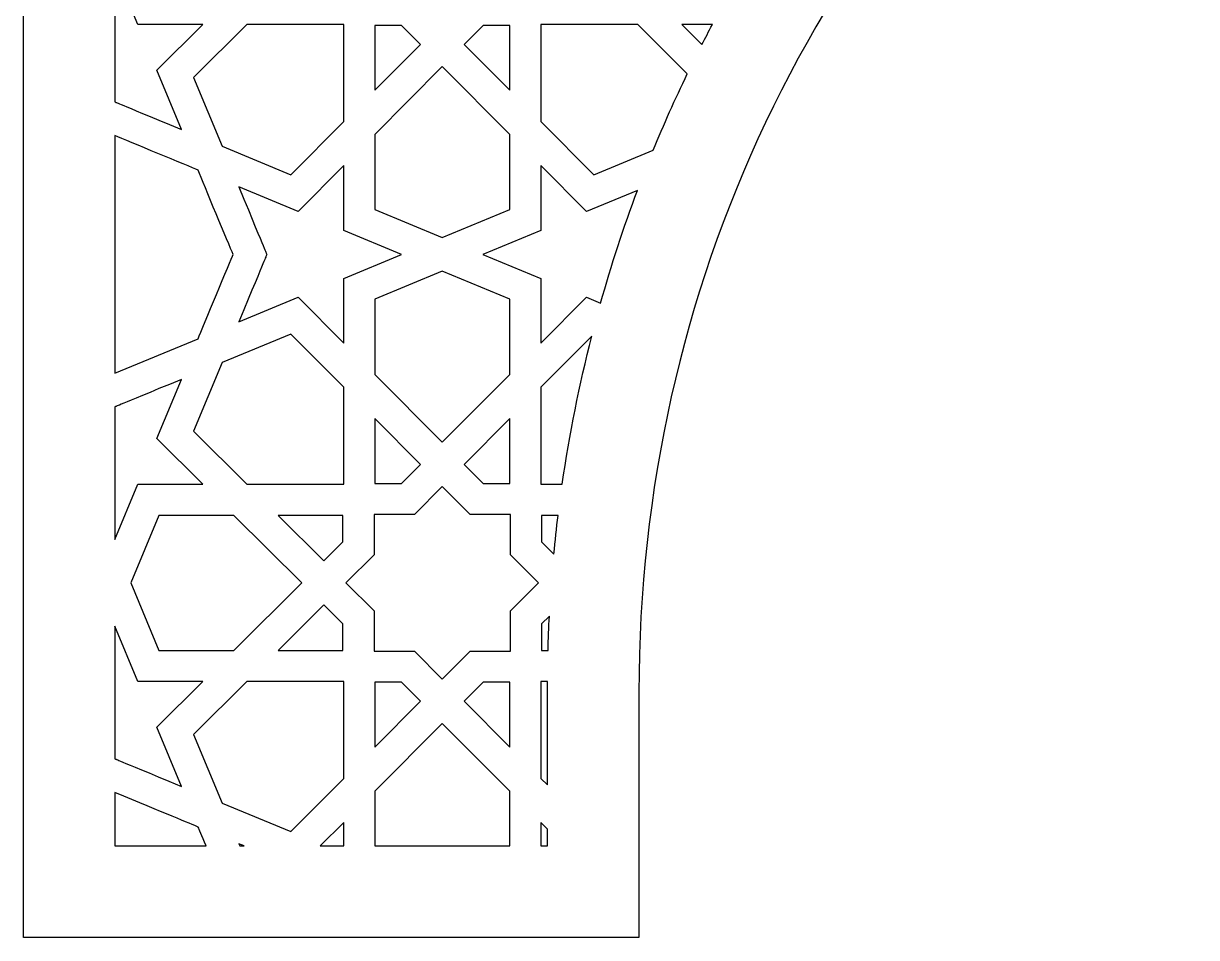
# Model space of a CAD drawing. Header units: millimetres. Extents: x -127 to 127, y -57 to 57.
# Drawn here: x -126.8 to -72, y -57 to -14.3 of the extents above; entities that cross this region are included whole.
import ezdxf

# ---------------------------------------------------------------- set-up
doc = ezdxf.new("R2010")
doc.units = ezdxf.units.MM
doc.header["$MEASUREMENT"] = 0
doc.layers.add('layer 1', color=7, linetype='Continuous')

msp = doc.modelspace()

# ---------------------------------------------------------------- linework, layer by layer
at = {"layer": 'layer 1', "color": 250}
for points, knots in [([(-126.8236, 57.1955), (-126.8236, 57.1955), (-126.8236, -56.9736), (-126.8236, -56.9736), (-126.8236, -56.9736), (-126.8236, -56.9736), (-98.0774, -56.9736), (-98.0774, -56.9736), (-98.0774, -56.9736), (-98.0774, -56.9736), (-98.0774, -45.5069), (-98.0774, -45.5069), (-98.0774, -45.5069), (-98.0774, -26.682), (-89.8408, -9.3041), (-75.48, 2.171), (-75.48, 2.171), (-48.3803, 23.8245), (-21.5625, 21.922), (0.0607, 47.8307), (0.0607, 47.8307), (21.6842, 21.922), (48.5017, 23.8249), (75.6017, 2.171), (75.6017, 2.171), (89.9626, -9.3041), (98.1992, -26.682), (98.1992, -45.5069), (98.1992, -45.5069), (98.1992, -45.5069), (98.1992, -56.9736), (98.1992, -56.9736), (98.1992, -56.9736), (98.1992, -56.9736), (126.9453, -56.9736), (126.9453, -56.9736), (126.9453, -56.9736), (126.9453, -56.9736), (126.9453, 57.1955), (126.9453, 57.1955), (126.9453, 57.1955), (126.9453, 57.1955), (-126.8236, 57.1955), (-126.8236, 57.1955)], [0, 0, 0, 0, 0.0833333, 0.0833333, 0.0833333, 0.0833333, 0.1666667, 0.1666667, 0.1666667, 0.1666667, 0.25, 0.25, 0.25, 0.25, 0.3333333, 0.3333333, 0.3333333, 0.3333333, 0.4166667, 0.4166667, 0.4166667, 0.4166667, 0.5, 0.5, 0.5, 0.5, 0.5833333, 0.5833333, 0.5833333, 0.5833333, 0.6666667, 0.6666667, 0.6666667, 0.6666667, 0.75, 0.75, 0.75, 0.75, 0.8333333, 0.8333333, 0.8333333, 0.8333333, 1, 1, 1, 1]), ([(-120.5951, -16.4733), (-120.5951, -16.4733), (-119.4487, -19.2377), (-119.4487, -19.2377), (-119.4487, -19.2377), (-122.6505, -17.9105), (-122.3906, -18.0185), (-122.5491, -17.9521), (-122.5491, -17.9521), (-122.5491, -17.9521), (-122.5491, -11.7552), (-122.5491, -11.7552), (-122.5491, -11.7552), (-122.5491, -11.7552), (-121.4785, -14.3408), (-121.4785, -14.3408), (-121.4785, -14.3408), (-121.4785, -14.3408), (-118.4529, -14.3408), (-118.4529, -14.3408), (-118.4529, -14.3408), (-118.4529, -14.3408), (-120.5951, -16.4733), (-120.5951, -16.4733)], [0, 0, 0, 0, 0.1428571, 0.1428571, 0.1428571, 0.1428571, 0.2857143, 0.2857143, 0.2857143, 0.2857143, 0.4285714, 0.4285714, 0.4285714, 0.4285714, 0.5714286, 0.5714286, 0.5714286, 0.5714286, 0.7142857, 0.7142857, 0.7142857, 0.7142857, 1, 1, 1, 1]), ([(-111.8671, -14.3408), (-111.8671, -14.3408), (-111.8671, -18.8662), (-111.8671, -18.8662), (-111.8671, -18.8662), (-111.8671, -18.8662), (-114.3424, -21.3529), (-114.3424, -21.3529), (-114.3424, -21.3529), (-114.3424, -21.3529), (-117.5498, -20.0229), (-117.5498, -20.0229), (-117.5498, -20.0229), (-117.5498, -20.0229), (-118.8794, -16.8162), (-118.8794, -16.8162), (-118.8794, -16.8162), (-118.8794, -16.8162), (-116.3923, -14.3408), (-116.3923, -14.3408), (-116.3923, -14.3408), (-116.3923, -14.3408), (-111.8671, -14.3408), (-111.8671, -14.3408)], [0, 0, 0, 0, 0.1428571, 0.1428571, 0.1428571, 0.1428571, 0.2857143, 0.2857143, 0.2857143, 0.2857143, 0.4285714, 0.4285714, 0.4285714, 0.4285714, 0.5714286, 0.5714286, 0.5714286, 0.5714286, 0.7142857, 0.7142857, 0.7142857, 0.7142857, 1, 1, 1, 1]), ([(-108.2854, -15.2661), (-108.2854, -15.2661), (-110.4132, -17.4043), (-110.4132, -17.4043), (-110.4132, -17.4043), (-110.4132, -17.4043), (-110.4132, -14.375), (-110.4132, -14.375), (-110.4132, -14.375), (-110.4132, -14.375), (-109.1692, -14.375), (-109.1692, -14.375), (-109.1692, -14.375), (-109.1692, -14.375), (-108.2854, -15.2661), (-108.2854, -15.2661)], [0, 0, 0, 0, 0.2, 0.2, 0.2, 0.2, 0.4, 0.4, 0.4, 0.4, 0.6, 0.6, 0.6, 0.6, 1, 1, 1, 1]), ([(-104.1094, -14.375), (-104.1094, -14.375), (-104.1094, -17.4043), (-104.1094, -17.4043), (-104.1094, -17.4043), (-104.1094, -17.4043), (-106.2372, -15.2661), (-106.2372, -15.2661), (-106.2372, -15.2661), (-106.2372, -15.2661), (-105.3535, -14.375), (-105.3535, -14.375), (-105.3535, -14.375), (-105.3535, -14.375), (-104.1094, -14.375), (-104.1094, -14.375)], [0, 0, 0, 0, 0.2, 0.2, 0.2, 0.2, 0.4, 0.4, 0.4, 0.4, 0.6, 0.6, 0.6, 0.6, 1, 1, 1, 1]), ([(-102.6556, -14.3408), (-102.6556, -14.3408), (-98.1303, -14.3408), (-98.1303, -14.3408), (-98.1303, -14.3408), (-98.1303, -14.3408), (-95.8176, -16.6426), (-95.8176, -16.6426), (-95.8176, -16.6426), (-96.3841, -17.8149), (-96.9188, -19.0119), (-97.4085, -20.2036), (-97.4085, -20.2036), (-97.4085, -20.2036), (-100.1803, -21.3529), (-100.1803, -21.3529), (-100.1803, -21.3529), (-100.1803, -21.3529), (-102.6556, -18.8662), (-102.6556, -18.8662), (-102.6556, -18.8662), (-102.6556, -18.8662), (-102.6556, -14.3408), (-102.6556, -14.3408)], [0, 0, 0, 0, 0.1428571, 0.1428571, 0.1428571, 0.1428571, 0.2857143, 0.2857143, 0.2857143, 0.2857143, 0.4285714, 0.4285714, 0.4285714, 0.4285714, 0.5714286, 0.5714286, 0.5714286, 0.5714286, 0.7142857, 0.7142857, 0.7142857, 0.7142857, 1, 1, 1, 1]), ([(-94.648, -14.3408), (-94.8173, -14.6572), (-94.9804, -14.9687), (-95.1356, -15.2707), (-95.1356, -15.2707), (-95.1356, -15.2707), (-96.0698, -14.3408), (-96.0698, -14.3408), (-96.0698, -14.3408), (-96.0698, -14.3408), (-94.648, -14.3408), (-94.648, -14.3408)], [0, 0, 0, 0, 0.25, 0.25, 0.25, 0.25, 0.5, 0.5, 0.5, 0.5, 1, 1, 1, 1]), ([(-110.4132, -19.4663), (-110.4132, -19.4663), (-107.2613, -16.2983), (-107.2613, -16.2983), (-107.2613, -16.2983), (-107.2613, -16.2983), (-104.1094, -19.4663), (-104.1094, -19.4663), (-104.1094, -19.4663), (-104.1094, -19.4663), (-104.1094, -22.9803), (-104.1094, -22.9803), (-104.1094, -22.9803), (-104.1094, -22.9803), (-107.2613, -24.2856), (-107.2613, -24.2856), (-107.2613, -24.2856), (-107.2613, -24.2856), (-110.4132, -22.9803), (-110.4132, -22.9803), (-110.4132, -22.9803), (-110.4132, -22.9803), (-110.4132, -19.4663), (-110.4132, -19.4663)], [0, 0, 0, 0, 0.1428571, 0.1428571, 0.1428571, 0.1428571, 0.2857143, 0.2857143, 0.2857143, 0.2857143, 0.4285714, 0.4285714, 0.4285714, 0.4285714, 0.5714286, 0.5714286, 0.5714286, 0.5714286, 0.7142857, 0.7142857, 0.7142857, 0.7142857, 1, 1, 1, 1]), ([(-122.5491, -19.5262), (-121.9298, -19.7831), (-119.1132, -20.95), (-118.6567, -21.1402), (-118.6567, -21.1402), (-118.4007, -21.8109), (-117.2385, -24.583), (-117.0322, -25.0732), (-117.0322, -25.0732), (-117.1359, -25.3238), (-118.4475, -28.4879), (-118.6652, -29.0082), (-118.6652, -29.0082), (-118.6652, -29.0082), (-122.5491, -30.619), (-122.5491, -30.619), (-122.5491, -30.619), (-122.5491, -30.619), (-122.5491, -19.5262), (-122.5491, -19.5262)], [0, 0, 0, 0, 0.1666667, 0.1666667, 0.1666667, 0.1666667, 0.3333333, 0.3333333, 0.3333333, 0.3333333, 0.5, 0.5, 0.5, 0.5, 0.6666667, 0.6666667, 0.6666667, 0.6666667, 1, 1, 1, 1]), ([(-115.4574, -25.0726), (-115.5401, -24.8758), (-115.3968, -25.2207), (-116.7639, -21.9222), (-116.7639, -21.9222), (-116.7639, -21.9222), (-113.9996, -23.0688), (-113.9996, -23.0688), (-113.9996, -23.0688), (-113.9996, -23.0688), (-111.8671, -20.9264), (-111.8671, -20.9264), (-111.8671, -20.9264), (-111.8671, -20.9264), (-111.8671, -23.9522), (-111.8671, -23.9522), (-111.8671, -23.9522), (-111.8671, -23.9522), (-109.1617, -25.0726), (-109.1617, -25.0726), (-109.1617, -25.0726), (-109.1617, -25.0726), (-111.8671, -26.1926), (-111.8671, -26.1926), (-111.8671, -26.1926), (-111.8671, -26.1926), (-111.8671, -29.2188), (-111.8671, -29.2188), (-111.8671, -29.2188), (-111.8671, -29.2188), (-113.9996, -27.0761), (-113.9996, -27.0761), (-113.9996, -27.0761), (-113.9996, -27.0761), (-116.7639, -28.2229), (-116.7639, -28.2229), (-116.7639, -28.2229), (-115.4213, -24.9834), (-115.5466, -25.2849), (-115.4574, -25.0726)], [0, 0, 0, 0, 0.0909091, 0.0909091, 0.0909091, 0.0909091, 0.1818182, 0.1818182, 0.1818182, 0.1818182, 0.2727273, 0.2727273, 0.2727273, 0.2727273, 0.3636364, 0.3636364, 0.3636364, 0.3636364, 0.4545455, 0.4545455, 0.4545455, 0.4545455, 0.5454545, 0.5454545, 0.5454545, 0.5454545, 0.6363636, 0.6363636, 0.6363636, 0.6363636, 0.7272727, 0.7272727, 0.7272727, 0.7272727, 0.8181818, 0.8181818, 0.8181818, 0.8181818, 1, 1, 1, 1]), ([(-100.5231, -27.0761), (-100.5231, -27.0761), (-102.6556, -29.2188), (-102.6556, -29.2188), (-102.6556, -29.2188), (-102.6556, -29.2188), (-102.6556, -26.1926), (-102.6556, -26.1926), (-102.6556, -26.1926), (-102.6556, -26.1926), (-105.3609, -25.0726), (-105.3609, -25.0726), (-105.3609, -25.0726), (-105.3609, -25.0726), (-102.6556, -23.9522), (-102.6556, -23.9522), (-102.6556, -23.9522), (-102.6556, -23.9522), (-102.6556, -20.9264), (-102.6556, -20.9264), (-102.6556, -20.9264), (-102.6556, -20.9264), (-100.5231, -23.0688), (-100.5231, -23.0688), (-100.5231, -23.0688), (-100.5231, -23.0688), (-98.1455, -22.0828), (-98.1455, -22.0828), (-98.1455, -22.0828), (-98.791, -23.805), (-99.3695, -25.5732), (-99.8682, -27.348), (-99.8682, -27.348), (-99.8682, -27.348), (-100.5231, -27.0761), (-100.5231, -27.0761)], [0, 0, 0, 0, 0.1, 0.1, 0.1, 0.1, 0.2, 0.2, 0.2, 0.2, 0.3, 0.3, 0.3, 0.3, 0.4, 0.4, 0.4, 0.4, 0.5, 0.5, 0.5, 0.5, 0.6, 0.6, 0.6, 0.6, 0.7, 0.7, 0.7, 0.7, 0.8, 0.8, 0.8, 0.8, 1, 1, 1, 1]), ([(-104.1094, -30.679), (-104.1094, -30.679), (-107.2613, -33.8469), (-107.2613, -33.8469), (-107.2613, -33.8469), (-107.2613, -33.8469), (-110.4132, -30.679), (-110.4132, -30.679), (-110.4132, -30.679), (-110.4132, -30.679), (-110.4132, -27.165), (-110.4132, -27.165), (-110.4132, -27.165), (-110.4132, -27.165), (-107.2613, -25.8597), (-107.2613, -25.8597), (-107.2613, -25.8597), (-107.2613, -25.8597), (-104.1094, -27.165), (-104.1094, -27.165), (-104.1094, -27.165), (-104.1094, -27.165), (-104.1094, -30.679), (-104.1094, -30.679)], [0, 0, 0, 0, 0.1428571, 0.1428571, 0.1428571, 0.1428571, 0.2857143, 0.2857143, 0.2857143, 0.2857143, 0.4285714, 0.4285714, 0.4285714, 0.4285714, 0.5714286, 0.5714286, 0.5714286, 0.5714286, 0.7142857, 0.7142857, 0.7142857, 0.7142857, 1, 1, 1, 1]), ([(-117.5492, -30.122), (-117.5492, -30.122), (-114.3423, -28.7919), (-114.3423, -28.7919), (-114.3423, -28.7919), (-114.3423, -28.7919), (-111.8671, -31.279), (-111.8671, -31.279), (-111.8671, -31.279), (-111.8671, -31.279), (-111.8671, -35.8045), (-111.8671, -35.8045), (-111.8671, -35.8045), (-111.8671, -35.8045), (-116.3923, -35.8045), (-116.3923, -35.8045), (-116.3923, -35.8045), (-116.3923, -35.8045), (-118.8794, -33.3291), (-118.8794, -33.3291), (-118.8794, -33.3291), (-118.8794, -33.3291), (-117.5492, -30.122), (-117.5492, -30.122)], [0, 0, 0, 0, 0.1428571, 0.1428571, 0.1428571, 0.1428571, 0.2857143, 0.2857143, 0.2857143, 0.2857143, 0.4285714, 0.4285714, 0.4285714, 0.4285714, 0.5714286, 0.5714286, 0.5714286, 0.5714286, 0.7142857, 0.7142857, 0.7142857, 0.7142857, 1, 1, 1, 1]), ([(-100.2826, -28.895), (-100.8597, -31.1605), (-101.3218, -33.4829), (-101.657, -35.8045), (-101.657, -35.8045), (-101.657, -35.8045), (-102.6556, -35.8045), (-102.6556, -35.8045), (-102.6556, -35.8045), (-102.6556, -35.8045), (-102.6556, -31.279), (-102.6556, -31.279), (-102.6556, -31.279), (-102.6556, -31.279), (-100.2826, -28.895), (-100.2826, -28.895)], [0, 0, 0, 0, 0.2, 0.2, 0.2, 0.2, 0.4, 0.4, 0.4, 0.4, 0.6, 0.6, 0.6, 0.6, 1, 1, 1, 1]), ([(-122.5491, -32.193), (-122.3815, -32.1229), (-122.6553, -32.2364), (-119.4487, -30.9076), (-119.4487, -30.9076), (-119.4487, -30.9076), (-120.5951, -33.6715), (-120.5951, -33.6715), (-120.5951, -33.6715), (-120.5951, -33.6715), (-118.4529, -35.8045), (-118.4529, -35.8045), (-118.4529, -35.8045), (-118.4529, -35.8045), (-121.4785, -35.8045), (-121.4785, -35.8045), (-121.4785, -35.8045), (-121.4785, -35.8045), (-122.5491, -38.3897), (-122.5491, -38.3897), (-122.5491, -38.3897), (-122.5491, -38.3897), (-122.5491, -32.193), (-122.5491, -32.193)], [0, 0, 0, 0, 0.1428571, 0.1428571, 0.1428571, 0.1428571, 0.2857143, 0.2857143, 0.2857143, 0.2857143, 0.4285714, 0.4285714, 0.4285714, 0.4285714, 0.5714286, 0.5714286, 0.5714286, 0.5714286, 0.7142857, 0.7142857, 0.7142857, 0.7142857, 1, 1, 1, 1]), ([(-110.4132, -35.7703), (-110.4132, -35.7703), (-110.4132, -32.7409), (-110.4132, -32.7409), (-110.4132, -32.7409), (-110.4132, -32.7409), (-108.2854, -34.8788), (-108.2854, -34.8788), (-108.2854, -34.8788), (-108.2854, -34.8788), (-109.1692, -35.7703), (-109.1692, -35.7703), (-109.1692, -35.7703), (-109.1692, -35.7703), (-110.4132, -35.7703), (-110.4132, -35.7703)], [0, 0, 0, 0, 0.2, 0.2, 0.2, 0.2, 0.4, 0.4, 0.4, 0.4, 0.6, 0.6, 0.6, 0.6, 1, 1, 1, 1]), ([(-104.1094, -32.7409), (-104.1094, -32.7409), (-104.1094, -35.7703), (-104.1094, -35.7703), (-104.1094, -35.7703), (-104.1094, -35.7703), (-105.3535, -35.7703), (-105.3535, -35.7703), (-105.3535, -35.7703), (-105.3535, -35.7703), (-106.2372, -34.8791), (-106.2372, -34.8791), (-106.2372, -34.8791), (-106.2372, -34.8791), (-104.1094, -32.7409), (-104.1094, -32.7409)], [0, 0, 0, 0, 0.2, 0.2, 0.2, 0.2, 0.4, 0.4, 0.4, 0.4, 0.6, 0.6, 0.6, 0.6, 1, 1, 1, 1]), ([(-107.2613, -44.9107), (-107.2613, -44.9107), (-108.5628, -43.5959), (-108.5628, -43.5959), (-108.5628, -43.5959), (-108.5628, -43.5959), (-110.4471, -43.5959), (-110.4471, -43.5959), (-110.4471, -43.5959), (-110.4471, -43.5959), (-110.4471, -41.7114), (-110.4471, -41.7114), (-110.4471, -41.7114), (-110.4471, -41.7114), (-111.7618, -40.41), (-111.7618, -40.41), (-111.7618, -40.41), (-111.7618, -40.41), (-110.4471, -39.1086), (-110.4471, -39.1086), (-110.4471, -39.1086), (-110.4471, -39.1086), (-110.4471, -37.224), (-110.4471, -37.224), (-110.4471, -37.224), (-110.4471, -37.224), (-108.5628, -37.224), (-108.5628, -37.224), (-108.5628, -37.224), (-108.5628, -37.224), (-107.2613, -35.9096), (-107.2613, -35.9096), (-107.2613, -35.9096), (-107.2613, -35.9096), (-105.9598, -37.224), (-105.9598, -37.224), (-105.9598, -37.224), (-105.9598, -37.224), (-104.0754, -37.224), (-104.0754, -37.224), (-104.0754, -37.224), (-104.0754, -37.224), (-104.0754, -39.1086), (-104.0754, -39.1086), (-104.0754, -39.1086), (-104.0754, -39.1086), (-102.7608, -40.41), (-102.7608, -40.41), (-102.7608, -40.41), (-102.7608, -40.41), (-104.0754, -41.7114), (-104.0754, -41.7114), (-104.0754, -41.7114), (-104.0754, -41.7114), (-104.0754, -43.5959), (-104.0754, -43.5959), (-104.0754, -43.5959), (-104.0754, -43.5959), (-105.9598, -43.5959), (-105.9598, -43.5959), (-105.9598, -43.5959), (-105.9598, -43.5959), (-107.2613, -44.9107), (-107.2613, -44.9107)], [0, 0, 0, 0, 0.0588235, 0.0588235, 0.0588235, 0.0588235, 0.1176471, 0.1176471, 0.1176471, 0.1176471, 0.1764706, 0.1764706, 0.1764706, 0.1764706, 0.2352941, 0.2352941, 0.2352941, 0.2352941, 0.2941176, 0.2941176, 0.2941176, 0.2941176, 0.3529412, 0.3529412, 0.3529412, 0.3529412, 0.4117647, 0.4117647, 0.4117647, 0.4117647, 0.4705882, 0.4705882, 0.4705882, 0.4705882, 0.5294118, 0.5294118, 0.5294118, 0.5294118, 0.5882353, 0.5882353, 0.5882353, 0.5882353, 0.6470588, 0.6470588, 0.6470588, 0.6470588, 0.7058824, 0.7058824, 0.7058824, 0.7058824, 0.7647059, 0.7647059, 0.7647059, 0.7647059, 0.8235294, 0.8235294, 0.8235294, 0.8235294, 0.8823529, 0.8823529, 0.8823529, 0.8823529, 1, 1, 1, 1]), ([(-120.5067, -37.2583), (-120.5067, -37.2583), (-116.9925, -37.2583), (-116.9925, -37.2583), (-116.9925, -37.2583), (-116.9925, -37.2583), (-113.8247, -40.41), (-113.8247, -40.41), (-113.8247, -40.41), (-113.8247, -40.41), (-116.9925, -43.562), (-116.9925, -43.562), (-116.9925, -43.562), (-116.9925, -43.562), (-120.5065, -43.562), (-120.5065, -43.562), (-120.5065, -43.562), (-120.5065, -43.562), (-121.8118, -40.41), (-121.8118, -40.41), (-121.8118, -40.41), (-121.8118, -40.41), (-120.5067, -37.2583), (-120.5067, -37.2583)], [0, 0, 0, 0, 0.1428571, 0.1428571, 0.1428571, 0.1428571, 0.2857143, 0.2857143, 0.2857143, 0.2857143, 0.4285714, 0.4285714, 0.4285714, 0.4285714, 0.5714286, 0.5714286, 0.5714286, 0.5714286, 0.7142857, 0.7142857, 0.7142857, 0.7142857, 1, 1, 1, 1]), ([(-111.9011, -37.2583), (-111.9011, -37.2583), (-111.9011, -38.5021), (-111.9011, -38.5021), (-111.9011, -38.5021), (-111.9011, -38.5021), (-112.7926, -39.3863), (-112.7926, -39.3863), (-112.7926, -39.3863), (-112.7926, -39.3863), (-114.9304, -37.2583), (-114.9304, -37.2583), (-114.9304, -37.2583), (-114.9304, -37.2583), (-111.9011, -37.2583), (-111.9011, -37.2583)], [0, 0, 0, 0, 0.2, 0.2, 0.2, 0.2, 0.4, 0.4, 0.4, 0.4, 0.6, 0.6, 0.6, 0.6, 1, 1, 1, 1]), ([(-101.8516, -37.2583), (-101.9233, -37.847), (-101.9889, -38.4546), (-102.0472, -39.0715), (-102.0472, -39.0715), (-102.0472, -39.0715), (-102.6215, -38.5021), (-102.6215, -38.5021), (-102.6215, -38.5021), (-102.6215, -38.5021), (-102.6215, -37.2583), (-102.6215, -37.2583), (-102.6215, -37.2583), (-102.6215, -37.2583), (-101.8516, -37.2583), (-101.8516, -37.2583)], [0, 0, 0, 0, 0.2, 0.2, 0.2, 0.2, 0.4, 0.4, 0.4, 0.4, 0.6, 0.6, 0.6, 0.6, 1, 1, 1, 1]), ([(-114.9304, -43.562), (-114.9304, -43.562), (-112.7926, -41.4344), (-112.7926, -41.4344), (-112.7926, -41.4344), (-112.7926, -41.4344), (-111.9011, -42.3178), (-111.9011, -42.3178), (-111.9011, -42.3178), (-111.9011, -42.3178), (-111.9011, -43.562), (-111.9011, -43.562), (-111.9011, -43.562), (-111.9011, -43.562), (-114.9304, -43.562), (-114.9304, -43.562)], [0, 0, 0, 0, 0.2, 0.2, 0.2, 0.2, 0.4, 0.4, 0.4, 0.4, 0.6, 0.6, 0.6, 0.6, 1, 1, 1, 1]), ([(-102.259, -41.9584), (-102.2871, -42.4984), (-102.3087, -43.0353), (-102.3237, -43.562), (-102.3237, -43.562), (-102.3237, -43.562), (-102.6215, -43.562), (-102.6215, -43.562), (-102.6215, -43.562), (-102.6215, -43.562), (-102.6215, -42.3178), (-102.6215, -42.3178), (-102.6215, -42.3178), (-102.6215, -42.3178), (-102.259, -41.9584), (-102.259, -41.9584)], [0, 0, 0, 0, 0.2, 0.2, 0.2, 0.2, 0.4, 0.4, 0.4, 0.4, 0.6, 0.6, 0.6, 0.6, 1, 1, 1, 1]), ([(-120.5951, -47.1483), (-120.5951, -47.1483), (-119.4486, -49.9128), (-119.4486, -49.9128), (-119.4486, -49.9128), (-122.7833, -48.5306), (-122.3631, -48.7048), (-122.5491, -48.6268), (-122.5491, -48.6268), (-122.5491, -48.6268), (-122.5491, -42.4303), (-122.5491, -42.4303), (-122.5491, -42.4303), (-122.5491, -42.4303), (-121.4786, -45.0158), (-121.4786, -45.0158), (-121.4786, -45.0158), (-121.4786, -45.0158), (-118.4529, -45.0158), (-118.4529, -45.0158), (-118.4529, -45.0158), (-118.4529, -45.0158), (-120.5951, -47.1483), (-120.5951, -47.1483)], [0, 0, 0, 0, 0.1428571, 0.1428571, 0.1428571, 0.1428571, 0.2857143, 0.2857143, 0.2857143, 0.2857143, 0.4285714, 0.4285714, 0.4285714, 0.4285714, 0.5714286, 0.5714286, 0.5714286, 0.5714286, 0.7142857, 0.7142857, 0.7142857, 0.7142857, 1, 1, 1, 1]), ([(-111.8671, -45.0158), (-111.8671, -45.0158), (-111.8671, -49.5413), (-111.8671, -49.5413), (-111.8671, -49.5413), (-111.8671, -49.5413), (-114.3424, -52.028), (-114.3424, -52.028), (-114.3424, -52.028), (-114.3424, -52.028), (-117.5498, -50.698), (-117.5498, -50.698), (-117.5498, -50.698), (-117.5498, -50.698), (-118.8794, -47.4913), (-118.8794, -47.4913), (-118.8794, -47.4913), (-118.8794, -47.4913), (-116.3923, -45.0158), (-116.3923, -45.0158), (-116.3923, -45.0158), (-116.3923, -45.0158), (-111.8671, -45.0158), (-111.8671, -45.0158)], [0, 0, 0, 0, 0.1428571, 0.1428571, 0.1428571, 0.1428571, 0.2857143, 0.2857143, 0.2857143, 0.2857143, 0.4285714, 0.4285714, 0.4285714, 0.4285714, 0.5714286, 0.5714286, 0.5714286, 0.5714286, 0.7142857, 0.7142857, 0.7142857, 0.7142857, 1, 1, 1, 1]), ([(-110.4132, -48.0793), (-110.4132, -48.0793), (-110.4132, -45.05), (-110.4132, -45.05), (-110.4132, -45.05), (-110.4132, -45.05), (-109.1692, -45.05), (-109.1692, -45.05), (-109.1692, -45.05), (-109.1692, -45.05), (-108.2854, -45.9412), (-108.2854, -45.9412), (-108.2854, -45.9412), (-108.2854, -45.9412), (-110.4132, -48.0793), (-110.4132, -48.0793)], [0, 0, 0, 0, 0.2, 0.2, 0.2, 0.2, 0.4, 0.4, 0.4, 0.4, 0.6, 0.6, 0.6, 0.6, 1, 1, 1, 1]), ([(-104.1094, -45.05), (-104.1094, -45.05), (-104.1094, -48.0793), (-104.1094, -48.0793), (-104.1094, -48.0793), (-104.1094, -48.0793), (-106.2372, -45.9412), (-106.2372, -45.9412), (-106.2372, -45.9412), (-106.2372, -45.9412), (-105.3535, -45.05), (-105.3535, -45.05), (-105.3535, -45.05), (-105.3535, -45.05), (-104.1094, -45.05), (-104.1094, -45.05)], [0, 0, 0, 0, 0.2, 0.2, 0.2, 0.2, 0.4, 0.4, 0.4, 0.4, 0.6, 0.6, 0.6, 0.6, 1, 1, 1, 1]), ([(-102.3492, -45.0158), (-102.353, -45.4367), (-102.3518, -45.0049), (-102.3518, -49.8461), (-102.3518, -49.8461), (-102.3518, -49.8461), (-102.6556, -49.5413), (-102.6556, -49.5413), (-102.6556, -49.5413), (-102.6556, -49.5413), (-102.6556, -45.0158), (-102.6556, -45.0158), (-102.6556, -45.0158), (-102.6556, -45.0158), (-102.3492, -45.0158), (-102.3492, -45.0158)], [0, 0, 0, 0, 0.2, 0.2, 0.2, 0.2, 0.4, 0.4, 0.4, 0.4, 0.6, 0.6, 0.6, 0.6, 1, 1, 1, 1]), ([(-110.4132, -50.1413), (-110.4132, -50.1413), (-107.2613, -46.9734), (-107.2613, -46.9734), (-107.2613, -46.9734), (-107.2613, -46.9734), (-104.1094, -50.1413), (-104.1094, -50.1413), (-104.1094, -50.1413), (-104.1094, -50.1413), (-104.1094, -52.6989), (-104.1094, -52.6989), (-104.1094, -52.6989), (-104.1094, -52.6989), (-110.4132, -52.6989), (-110.4132, -52.6989), (-110.4132, -52.6989), (-110.4132, -52.6989), (-110.4132, -50.1413), (-110.4132, -50.1413)], [0, 0, 0, 0, 0.1666667, 0.1666667, 0.1666667, 0.1666667, 0.3333333, 0.3333333, 0.3333333, 0.3333333, 0.5, 0.5, 0.5, 0.5, 0.6666667, 0.6666667, 0.6666667, 0.6666667, 1, 1, 1, 1]), ([(-122.5491, -50.2014), (-120.3229, -51.1238), (-118.9659, -51.6865), (-118.6604, -51.8138), (-118.6604, -51.8138), (-118.6109, -51.9388), (-118.5084, -52.1867), (-118.296, -52.6989), (-118.296, -52.6989), (-118.296, -52.6989), (-122.5491, -52.6989), (-122.5491, -52.6989), (-122.5491, -52.6989), (-122.5491, -52.6989), (-122.5491, -50.2014), (-122.5491, -50.2014)], [0, 0, 0, 0, 0.2, 0.2, 0.2, 0.2, 0.4, 0.4, 0.4, 0.4, 0.6, 0.6, 0.6, 0.6, 1, 1, 1, 1]), ([(-111.8671, -51.6015), (-111.8671, -51.6015), (-111.8671, -52.6989), (-111.8671, -52.6989), (-111.8671, -52.6989), (-111.8671, -52.6989), (-112.9596, -52.6989), (-112.9596, -52.6989), (-112.9596, -52.6989), (-112.9596, -52.6989), (-111.8671, -51.6015), (-111.8671, -51.6015)], [0, 0, 0, 0, 0.25, 0.25, 0.25, 0.25, 0.5, 0.5, 0.5, 0.5, 1, 1, 1, 1]), ([(-102.3518, -51.9067), (-102.3518, -51.9067), (-102.3518, -52.6989), (-102.3518, -52.6989), (-102.3518, -52.6989), (-102.3518, -52.6989), (-102.6556, -52.6989), (-102.6556, -52.6989), (-102.6556, -52.6989), (-102.6556, -52.6989), (-102.6556, -51.6015), (-102.6556, -51.6015), (-102.6556, -51.6015), (-102.6556, -51.6015), (-102.3518, -51.9067), (-102.3518, -51.9067)], [0, 0, 0, 0, 0.2, 0.2, 0.2, 0.2, 0.4, 0.4, 0.4, 0.4, 0.6, 0.6, 0.6, 0.6, 1, 1, 1, 1]), ([(-116.5186, -52.6989), (-116.5186, -52.6989), (-116.7217, -52.6989), (-116.7217, -52.6989), (-116.7217, -52.6989), (-116.7217, -52.6989), (-116.7639, -52.5974), (-116.7639, -52.5974), (-116.7639, -52.5974), (-116.7639, -52.5974), (-116.5186, -52.6989), (-116.5186, -52.6989)], [0, 0, 0, 0, 0.25, 0.25, 0.25, 0.25, 0.5, 0.5, 0.5, 0.5, 1, 1, 1, 1])]:
    msp.add_open_spline(points, degree=3, knots=knots, dxfattribs=at)

doc.saveas('drawing.dxf')
